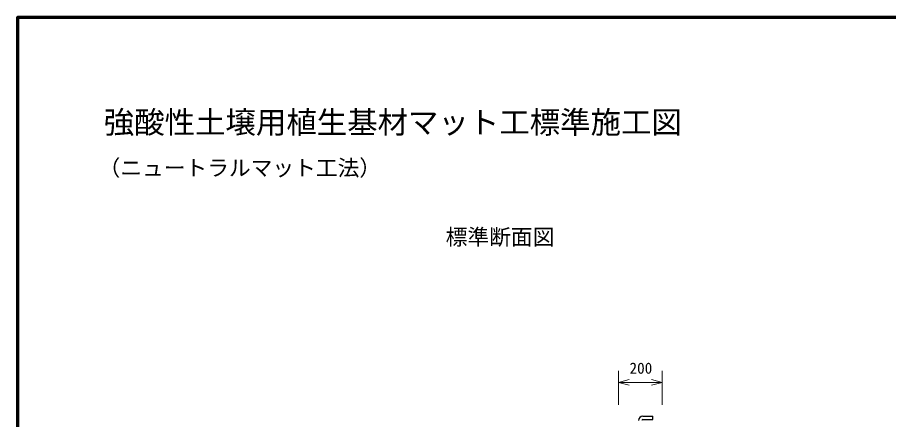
# Model space of a CAD drawing. Units: millimetres, scale not verified. Extents: x 200 to 8200, y 200 to 5825.
# Drawn here: x 200 to 4208, y 3889 to 5740 of the extents above; entities that cross this region are included whole.
import ezdxf
from ezdxf.enums import TextEntityAlignment as Align

# ---------------------------------------------------------------- set-up
doc = ezdxf.new("R2010")
doc.units = ezdxf.units.MM
doc.header["$LTSCALE"] = 20
for name, color, linetype, lineweight in [('C-STR', 7, 'Continuous', 25), ('C-STR-DIM', 1, 'Continuous', 13), ('C-TTL', 2, 'Continuous', 70)]:
    doc.layers.add(name, color=color, linetype=linetype, lineweight=lineweight)
doc.layers.add('C-TTL-TXT', color=3, linetype='Continuous')
doc.styles.add('ＭＳ ゴシック', font='')
doc.styles.get('ＭＳ ゴシック').set_extended_font_data('MS Gothic')

msp = doc.modelspace()

# ---------------------------------------------------------------- linework, layer by layer
at = {"layer": 'C-STR'}
for p, q in [((3077.27, 3905.04), (3123.18, 3905.04)), ((3077.74, 3889.04), (3123.18, 3889.04)), ((3123.18, 3889.04), (3123.18, 3905.04))]:
    msp.add_line(p, q, dxfattribs=at)
for radius, start in [(21, 92.49393), (5, 95.11233)]:
    msp.add_arc((3078.18, 3884.06), radius, start, 180, dxfattribs=at)
at = {"layer": 'C-STR-DIM'}
for p, q in [((2965.83, 3956.64), (2965.83, 4112.97)), ((3165.83, 3956.64), (3165.83, 4112.97)), ((2965.83, 4059.99), (3014.12, 4072.93)), ((2965.83, 4059.99), (3014.12, 4047.05)), ((2965.83, 4059.99), (3165.83, 4059.99)), ((2965.83, 4052.97), (2965.83, 4019.99)), ((3165.83, 4059.99), (3117.53, 4072.93)), ((3165.83, 4059.99), (3117.53, 4047.05)), ((3165.83, 4052.97), (3165.83, 4019.99))]:
    msp.add_line(p, q, dxfattribs=at)
at = {"layer": 'C-TTL'}
msp.add_lwpolyline([(200, 200), (8200, 200), (8200, 5740), (200, 5740)], close=True, dxfattribs=at)

# ---------------------------------------------------------------- texts
at = {"layer": 'C-STR-DIM', "color": 7, "style": 'ＭＳ ゴシック'}
msp.add_text('200', height=51.32, dxfattribs=at).set_placement((3015.77, 4084.46), align=Align.BOTTOM_LEFT)
at = {"layer": 'C-TTL-TXT', "style": 'ＭＳ ゴシック'}
for s, height, p in [('強酸性土壌用植生基材マット工標準施工図', 102.6, (597.39, 5175.38)), ('（ニュートラルマット工法）', 73.31, (573.08, 4988.97))]:
    msp.add_text(s, height=height, dxfattribs=at).set_placement(p, align=Align.BOTTOM_LEFT)
at = {"layer": 'C-TTL-TXT', "color": 7, "style": 'ＭＳ ゴシック'}
msp.add_text('標準断面図', height=73.31, dxfattribs=at).set_placement((2170.11, 4729.38), align=Align.MIDDLE_LEFT)

doc.saveas('drawing.dxf')
